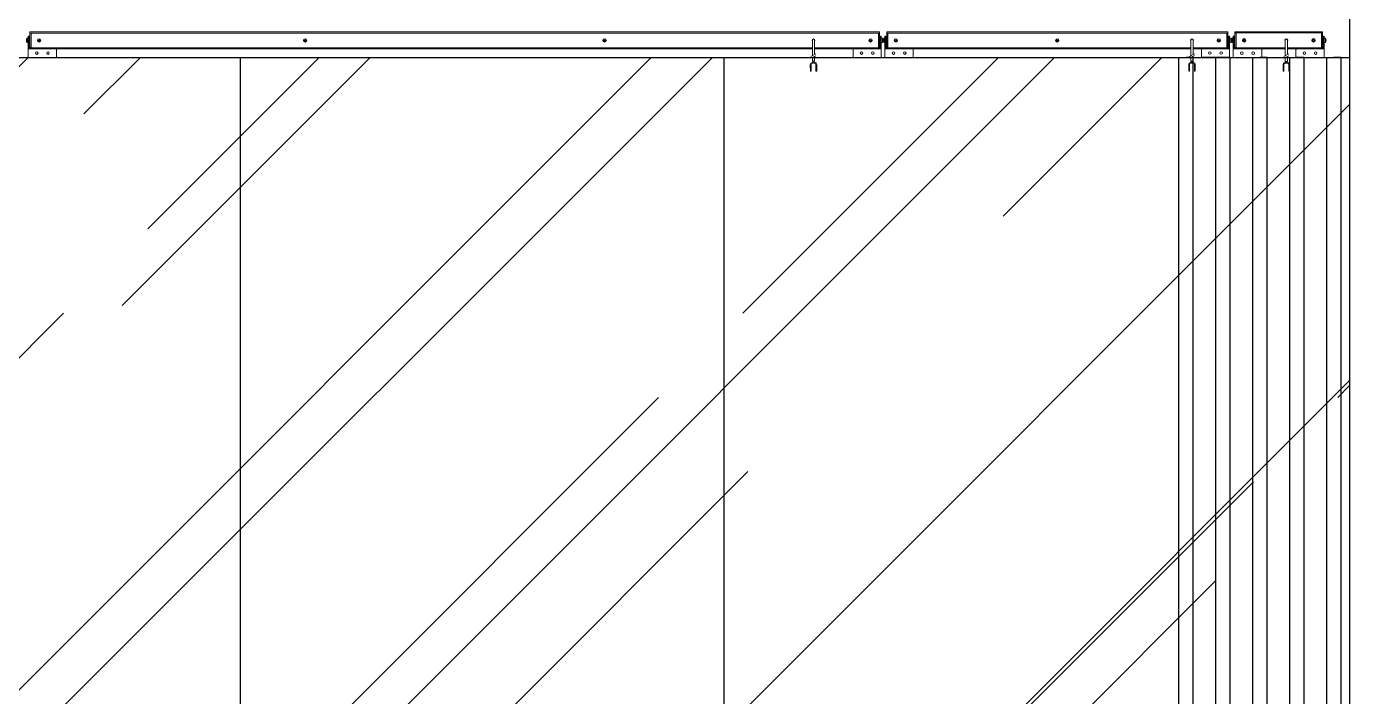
# Model space of a CAD drawing. Header units: millimetres. Extents: x 1734 to 22014, y 983 to 3953.
# Drawn here: x 20361.3 to 20594, y 1993.8 to 2111.5 of the extents above; entities that cross this region are included whole.
import ezdxf

# ---------------------------------------------------------------- set-up
doc = ezdxf.new("R2010")
doc.units = ezdxf.units.MM
for name, color, linetype in [('ARREDO_bacchette', 8, 'Continuous'), ('MATERIALS_transparent glass', 133, 'Continuous'), ('SURVEY_elevation', 1, 'Continuous'), ('SURVEY_frames', 3, 'Continuous')]:
    doc.layers.add(name, color=color, linetype=linetype)
doc.layers.add('LD_light', color=240, linetype='Continuous', lineweight=5)

msp = doc.modelspace()

# ---------------------------------------------------------------- hatches: boundary and pattern name
at = {"layer": 'MATERIALS_transparent glass'}
h = msp.add_hatch(dxfattribs=at)
h.set_pattern_fill('AR-RROOF', color=144, scale=2.5, angle=-60.02541, style=0)
h.set_pattern_definition([(45, (18656.07, 5679.164), (53.8815, 143.6841), [952.5, -127, 317.5, -63.5]), (45, (18693.34, 5761.33), (-104.62, 14.8174), [190.5, -20.955, 381, -47.625]), (45, (18640.355, 5739.78), (203.4028, 263.5705), [508, -88.9, 254, -63.5])])
h.paths.add_polyline_path([(20193.982, 2106.116), (20593.978, 2106.116), (20593.978, 1822.116), (20193.982, 1822.116)])

# ---------------------------------------------------------------- linework, layer by layer
at = {"layer": 'ARREDO_bacchette'}
for p, q in [((20563.978, 1822.116), (20563.978, 2106.116)), ((20563.978, 2106.116), (20565.228, 2106.116)), ((20566.478, 2106.116), (20565.228, 2106.116)), ((20566.478, 1822.116), (20566.478, 2106.116)), ((20570.478, 1822.116), (20570.478, 2106.116)), ((20570.478, 2106.116), (20571.728, 2106.116)), ((20572.978, 2106.116), (20571.728, 2106.116)), ((20572.978, 1822.116), (20572.978, 2106.116)), ((20576.978, 1822.116), (20576.978, 2106.116)), ((20576.978, 2106.116), (20578.228, 2106.116)), ((20579.478, 2106.116), (20578.228, 2106.116)), ((20579.478, 1822.116), (20579.478, 2106.116)), ((20583.478, 1822.116), (20583.478, 2106.116)), ((20583.478, 2106.116), (20584.728, 2106.116)), ((20585.978, 2106.116), (20584.728, 2106.116)), ((20585.978, 1822.116), (20585.978, 2106.116)), ((20589.978, 1822.116), (20589.978, 2106.116)), ((20589.978, 2106.116), (20591.228, 2106.116)), ((20592.478, 2106.116), (20591.228, 2106.116)), ((20592.478, 1822.116), (20592.478, 2106.116))]:
    msp.add_line(p, q, dxfattribs=at)
at = {"layer": 'LD_light'}
for p, q in [((20361.943, 2110.587), (20361.943, 2107.607)), ((20361.943, 2110.587), (20511.347, 2110.587)), ((20361.943, 2110.388), (20511.347, 2110.388)), ((20362.142, 2110.359), (20361.943, 2110.359)), ((20362.142, 2107.826), (20362.142, 2110.388)), ((20511.149, 2110.359), (20511.347, 2110.359)), ((20511.149, 2107.826), (20511.149, 2110.359)), ((20511.347, 2110.587), (20511.347, 2107.607)), ((20512.589, 2110.587), (20572.589, 2110.587)), ((20512.589, 2107.607), (20512.589, 2110.587)), ((20512.589, 2110.388), (20572.589, 2110.388)), ((20512.788, 2110.364), (20512.589, 2110.364)), ((20512.788, 2107.831), (20512.788, 2110.364)), ((20572.39, 2110.364), (20572.589, 2110.364)), ((20572.39, 2107.831), (20572.39, 2110.364)), ((20572.589, 2107.607), (20572.589, 2110.587)), ((20573.835, 2110.602), (20589.235, 2110.602)), ((20573.835, 2107.602), (20573.835, 2110.602)), ((20589.235, 2110.402), (20573.835, 2110.402)), ((20574.035, 2110.377), (20573.835, 2110.377)), ((20574.035, 2107.827), (20574.035, 2110.377)), ((20589.035, 2110.377), (20589.235, 2110.377)), ((20589.035, 2107.827), (20589.035, 2110.377)), ((20589.235, 2107.602), (20589.235, 2110.602)), ((20361.447, 2108.7), (20361.447, 2109.494)), ((20361.645, 2109.494), (20361.447, 2109.494)), ((20361.645, 2108.7), (20361.447, 2108.7)), ((20361.645, 2109.842), (20361.794, 2109.842)), ((20361.645, 2106.117), (20361.645, 2109.842)), ((20361.794, 2107.607), (20361.794, 2109.842)), ((20361.943, 2109.594), (20361.794, 2109.594)), ((20361.943, 2108.6), (20361.794, 2108.6)), ((20499.526, 2109.093), (20499.526, 2106.399)), ((20499.923, 2109.093), (20499.923, 2106.598)), ((20511.347, 2109.594), (20511.496, 2109.594)), ((20511.347, 2108.6), (20511.496, 2108.6)), ((20511.645, 2109.842), (20511.496, 2109.842)), ((20511.496, 2107.607), (20511.496, 2109.842)), ((20511.645, 2106.117), (20511.645, 2109.842)), ((20511.645, 2109.494), (20511.844, 2109.494)), ((20511.645, 2108.7), (20511.844, 2108.7)), ((20511.844, 2108.7), (20511.844, 2109.494)), ((20512.092, 2108.7), (20512.092, 2109.494)), ((20512.291, 2109.494), (20512.092, 2109.494)), ((20512.291, 2108.7), (20512.092, 2108.7)), ((20512.291, 2109.842), (20512.44, 2109.842)), ((20512.291, 2106.117), (20512.291, 2109.842)), ((20512.44, 2107.607), (20512.44, 2109.842)), ((20512.589, 2109.594), (20512.44, 2109.594)), ((20512.589, 2108.6), (20512.44, 2108.6)), ((20566.068, 2109.097), (20566.068, 2106.404)), ((20566.465, 2109.097), (20566.465, 2106.602)), ((20572.589, 2109.598), (20572.738, 2109.598)), ((20572.589, 2108.605), (20572.738, 2108.605)), ((20572.887, 2109.847), (20572.738, 2109.847)), ((20572.738, 2107.612), (20572.738, 2109.847)), ((20572.887, 2106.122), (20572.887, 2109.847)), ((20572.887, 2109.499), (20573.086, 2109.499)), ((20572.887, 2108.704), (20573.086, 2108.704)), ((20573.086, 2108.704), (20573.086, 2109.499)), ((20573.335, 2108.702), (20573.335, 2109.502)), ((20573.535, 2109.502), (20573.335, 2109.502)), ((20573.535, 2108.702), (20573.335, 2108.702)), ((20573.535, 2109.852), (20573.685, 2109.852)), ((20573.535, 2106.102), (20573.535, 2109.852)), ((20573.685, 2107.602), (20573.685, 2109.852)), ((20573.835, 2109.602), (20573.685, 2109.602)), ((20573.835, 2108.602), (20573.685, 2108.602)), ((20582.67, 2109.102), (20582.67, 2106.39)), ((20583.07, 2109.102), (20583.07, 2106.59)), ((20589.235, 2109.606), (20589.385, 2109.606)), ((20589.235, 2108.606), (20589.385, 2108.606)), ((20589.535, 2109.856), (20589.385, 2109.856)), ((20589.385, 2107.602), (20589.385, 2109.856)), ((20589.535, 2106.106), (20589.535, 2109.856)), ((20589.535, 2109.506), (20589.735, 2109.506)), ((20589.535, 2108.706), (20589.735, 2108.706)), ((20589.735, 2108.706), (20589.735, 2109.506)), ((20499.526, 2107.607), (20361.645, 2107.607)), ((20366.513, 2106.117), (20361.645, 2106.117)), ((20362.142, 2107.826), (20361.943, 2107.826)), ((20361.943, 2107.806), (20499.526, 2107.806)), ((20366.612, 2106.216), (20366.612, 2107.508)), ((20499.27, 2106.271), (20500.15, 2106.711)), ((20499.27, 2105.969), (20500.15, 2106.409)), ((20499.526, 2106.098), (20499.526, 2105.42)), ((20499.923, 2107.806), (20511.347, 2107.806)), ((20499.923, 2107.607), (20511.645, 2107.607)), ((20499.923, 2106.296), (20499.923, 2105.42)), ((20506.678, 2106.216), (20506.678, 2107.508)), ((20506.778, 2106.117), (20511.645, 2106.117)), ((20511.149, 2107.826), (20511.347, 2107.826)), ((20517.158, 2107.607), (20512.291, 2107.607)), ((20517.158, 2106.117), (20512.291, 2106.117)), ((20512.788, 2107.831), (20512.589, 2107.831)), ((20512.589, 2107.806), (20566.068, 2107.806)), ((20517.158, 2107.607), (20566.068, 2107.611)), ((20517.258, 2106.216), (20517.258, 2107.508)), ((20565.811, 2106.276), (20566.691, 2106.715)), ((20565.811, 2105.974), (20566.691, 2106.414)), ((20566.068, 2106.102), (20566.068, 2105.425)), ((20566.465, 2107.806), (20572.589, 2107.806)), ((20566.465, 2107.611), (20572.738, 2107.612)), ((20566.465, 2106.301), (20566.465, 2105.425)), ((20567.92, 2106.221), (20567.92, 2107.512)), ((20568.019, 2106.122), (20572.887, 2106.122)), ((20572.39, 2107.831), (20572.589, 2107.831)), ((20582.67, 2107.602), (20573.535, 2107.602)), ((20578.435, 2106.102), (20573.535, 2106.102)), ((20574.035, 2107.827), (20573.835, 2107.827)), ((20573.835, 2107.802), (20582.67, 2107.802)), ((20578.535, 2106.202), (20578.535, 2107.502)), ((20582.412, 2106.261), (20583.298, 2106.704)), ((20582.412, 2105.958), (20583.298, 2106.4)), ((20582.67, 2106.087), (20582.67, 2105.405)), ((20583.07, 2107.802), (20589.235, 2107.802)), ((20583.07, 2107.602), (20589.385, 2107.602)), ((20583.07, 2106.287), (20583.07, 2105.405)), ((20584.535, 2106.206), (20584.535, 2107.506)), ((20584.635, 2106.106), (20589.535, 2106.106)), ((20589.035, 2107.827), (20589.235, 2107.827)), ((20499.154, 2104.832), (20499.154, 2104.214)), ((20499.303, 2104.214), (20499.154, 2104.214)), ((20499.303, 2104.832), (20499.303, 2104.214)), ((20499.526, 2105.42), (20499.923, 2105.42)), ((20500.147, 2104.832), (20500.147, 2104.214)), ((20500.147, 2104.214), (20500.296, 2104.214)), ((20500.296, 2104.832), (20500.296, 2104.214)), ((20565.695, 2104.837), (20565.695, 2104.219)), ((20565.844, 2104.219), (20565.695, 2104.219)), ((20565.844, 2104.837), (20565.844, 2104.219)), ((20566.068, 2105.425), (20566.465, 2105.425)), ((20566.689, 2104.837), (20566.689, 2104.219)), ((20566.689, 2104.219), (20566.838, 2104.219)), ((20566.838, 2104.837), (20566.838, 2104.219)), ((20582.295, 2104.813), (20582.295, 2104.191)), ((20582.445, 2104.191), (20582.295, 2104.191)), ((20582.445, 2104.813), (20582.445, 2104.191)), ((20582.67, 2105.405), (20583.07, 2105.405)), ((20583.295, 2104.813), (20583.295, 2104.191)), ((20583.295, 2104.191), (20583.445, 2104.191)), ((20583.445, 2104.813), (20583.445, 2104.191))]:
    msp.add_line(p, q, dxfattribs=at)
for points in [[(20363.642, 2109.029), (20363.533, 2108.966), (20363.423, 2109.029), (20363.423, 2109.156), (20363.533, 2109.219), (20363.642, 2109.156)], [(20410.43, 2109.029), (20410.321, 2108.966), (20410.211, 2109.029), (20410.211, 2109.156), (20410.321, 2109.219), (20410.43, 2109.156)], [(20462.86, 2109.029), (20462.97, 2108.966), (20463.079, 2109.029), (20463.079, 2109.156), (20462.97, 2109.219), (20462.86, 2109.156)], [(20509.649, 2109.029), (20509.758, 2108.966), (20509.867, 2109.029), (20509.867, 2109.156), (20509.758, 2109.219), (20509.649, 2109.156)], [(20514.288, 2109.034), (20514.178, 2108.971), (20514.069, 2109.034), (20514.069, 2109.16), (20514.178, 2109.223), (20514.288, 2109.16)], [(20542.698, 2109.034), (20542.589, 2108.971), (20542.48, 2109.034), (20542.48, 2109.16), (20542.589, 2109.223), (20542.698, 2109.16)], [(20570.89, 2109.034), (20571, 2108.971), (20571.109, 2109.034), (20571.109, 2109.16), (20571, 2109.223), (20570.89, 2109.16)], [(20575.545, 2109.038), (20575.435, 2108.975), (20575.325, 2109.038), (20575.325, 2109.165), (20575.435, 2109.229), (20575.545, 2109.165)], [(20587.525, 2109.038), (20587.635, 2108.975), (20587.745, 2109.038), (20587.745, 2109.165), (20587.635, 2109.229), (20587.525, 2109.165)]]:
    msp.add_lwpolyline(points, close=True, dxfattribs=at)
for points in [[(20499.164, 2104.214), (20499.164, 2103.701), (20499.292, 2103.701), (20499.292, 2104.214)], [(20500.286, 2104.214), (20500.286, 2103.701), (20500.157, 2103.701), (20500.157, 2104.214)], [(20565.706, 2104.219), (20565.706, 2103.706), (20565.834, 2103.706), (20565.834, 2104.219)], [(20566.827, 2104.219), (20566.827, 2103.706), (20566.699, 2103.706), (20566.699, 2104.219)], [(20582.306, 2104.191), (20582.306, 2103.675), (20582.435, 2103.675), (20582.435, 2104.191)], [(20583.435, 2104.191), (20583.435, 2103.675), (20583.306, 2103.675), (20583.306, 2104.191)]]:
    msp.add_lwpolyline(points, dxfattribs=at)
for centre, radius in [((20363.533, 2109.093), 0.298), ((20363.533, 2109.093), 0.273), ((20410.321, 2109.093), 0.298), ((20410.321, 2109.093), 0.273), ((20462.97, 2109.093), 0.298), ((20462.97, 2109.093), 0.273), ((20509.758, 2109.093), 0.298), ((20509.758, 2109.093), 0.273), ((20514.178, 2109.097), 0.298), ((20514.178, 2109.097), 0.273), ((20542.589, 2109.097), 0.298), ((20542.589, 2109.097), 0.273), ((20571, 2109.097), 0.298), ((20571, 2109.097), 0.273), ((20575.435, 2109.102), 0.3), ((20575.435, 2109.102), 0.275), ((20587.635, 2109.102), 0.3), ((20587.635, 2109.102), 0.275), ((20363.135, 2106.862), 0.219), ((20365.122, 2106.862), 0.219), ((20508.168, 2106.862), 0.219), ((20510.155, 2106.862), 0.219), ((20513.781, 2106.862), 0.219), ((20515.768, 2106.862), 0.219), ((20569.41, 2106.867), 0.219), ((20571.397, 2106.867), 0.219), ((20575.035, 2106.852), 0.22), ((20577.035, 2106.852), 0.22), ((20586.035, 2106.856), 0.22), ((20588.035, 2106.856), 0.22)]:
    msp.add_circle(centre, radius, dxfattribs=at)
for centre, radius, start, end in [((20362.02, 2109.097), 0.698, 145.29195, 214.70805), ((20499.725, 2109.093), 0.248, 323.1301, 216.8699), ((20499.725, 2109.093), 0.199, 0, 180), ((20511.27, 2109.097), 0.698, 325.29195, 34.70805), ((20512.666, 2109.097), 0.698, 145.29195, 214.70805), ((20566.266, 2109.097), 0.248, 323.1301, 216.8699), ((20566.266, 2109.097), 0.199, 0, 180), ((20572.512, 2109.102), 0.698, 325.29195, 34.70805), ((20573.912, 2109.102), 0.703, 145.29195, 214.70805), ((20582.87, 2109.102), 0.25, 323.1301, 216.8699), ((20582.87, 2109.102), 0.2, 0, 180), ((20589.157, 2109.106), 0.703, 325.29195, 34.70805), ((20366.513, 2107.508), 0.0993, 0, 90), ((20366.513, 2106.216), 0.0993, 270, 0), ((20506.778, 2107.508), 0.0993, 90, 180), ((20506.778, 2106.216), 0.0993, 180, 270), ((20517.158, 2107.508), 0.0993, 0, 90), ((20517.158, 2106.216), 0.0993, 270, 0), ((20568.019, 2107.512), 0.0993, 90, 180), ((20568.019, 2106.221), 0.0993, 180, 270), ((20578.435, 2107.502), 0.1, 0, 90), ((20578.435, 2106.202), 0.1, 270, 0), ((20584.635, 2107.506), 0.1, 90, 180), ((20584.635, 2106.206), 0.1, 180, 270), ((20499.526, 2104.832), 0.373, 99.59407, 180), ((20499.526, 2104.832), 0.224, 99.59407, 180), ((20499.427, 2105.42), 0.224, 279.59407, 0), ((20499.427, 2105.42), 0.373, 279.59407, 0), ((20500.023, 2105.42), 0.373, 216.8699, 260.40593), ((20500.023, 2105.42), 0.224, 180, 260.40593), ((20499.923, 2104.832), 0.224, 0, 80.40593), ((20499.923, 2104.832), 0.373, 0, 80.40593), ((20566.068, 2104.837), 0.373, 99.59407, 180), ((20566.068, 2104.837), 0.224, 99.59407, 180), ((20565.968, 2105.425), 0.224, 279.59407, 0), ((20565.968, 2105.425), 0.373, 279.59407, 0), ((20566.564, 2105.425), 0.373, 216.8699, 260.40593), ((20566.564, 2105.425), 0.224, 180, 260.40593), ((20566.465, 2104.837), 0.224, 0, 80.40593), ((20566.465, 2104.837), 0.373, 0, 80.40593), ((20582.67, 2104.813), 0.375, 99.59407, 180), ((20582.67, 2104.813), 0.225, 99.59407, 180), ((20582.57, 2105.405), 0.225, 279.59407, 0), ((20582.57, 2105.405), 0.375, 279.59407, 0), ((20583.17, 2105.405), 0.375, 216.8699, 260.40593), ((20583.17, 2105.405), 0.225, 180, 260.40593), ((20583.07, 2104.813), 0.225, 0, 80.40593), ((20583.07, 2104.813), 0.375, 0, 80.40593)]:
    msp.add_arc(centre, radius, start, end, dxfattribs=at)
at = {"layer": 'SURVEY_elevation', "color": 144}
msp.add_lwpolyline([(20398.982, 1822.116), (20398.982, 2106.116), (20483.978, 2106.116), (20483.978, 1822.116)], close=True, dxfattribs=at)
at = {"layer": 'SURVEY_frames', "color": 144}
for p, q in [((20593.978, 2224.116), (20593.978, 1814.116)), ((19605.913, 2106.116), (20593.978, 2106.116))]:
    msp.add_line(p, q, dxfattribs=at)
at = {"layer": 'SURVEY_frames', "linetype": 'Continuous'}
msp.add_line((20593.978, 2114.116), (20593.978, 2106.116), dxfattribs=at)
at = {"layer": 'SURVEY_frames', "color": 144}
msp.add_lwpolyline([(20193.982, 2106.116), (20593.978, 2106.116), (20593.978, 1822.116), (20193.982, 1822.116)], close=True, dxfattribs=at)

doc.saveas('drawing.dxf')
